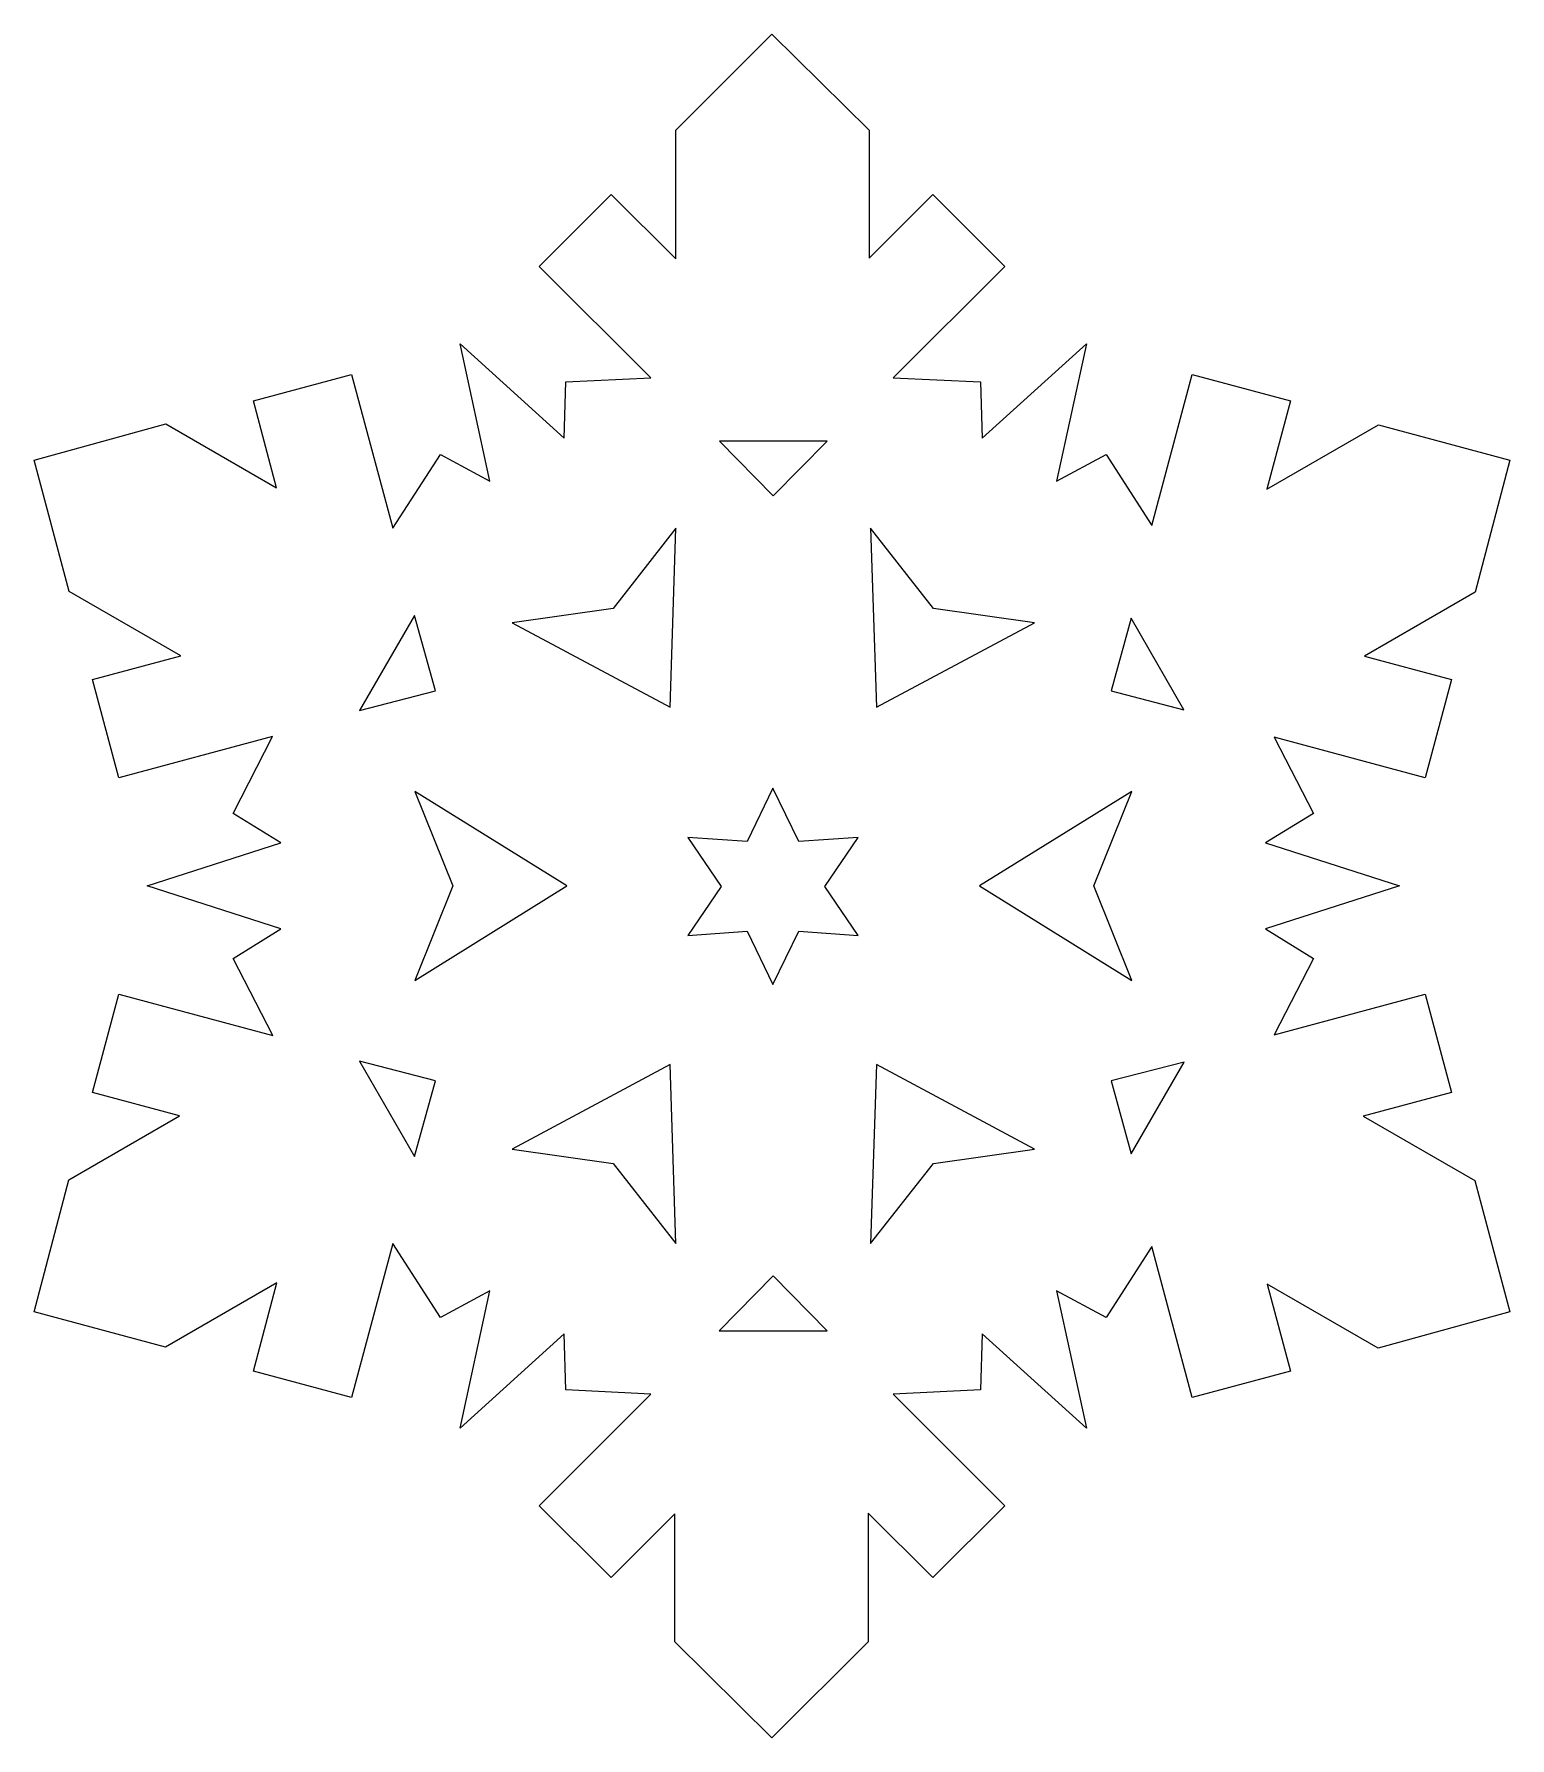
# Model space of a CAD drawing. Header units: centimetres. Extents: x -7.8 to 7.8, y -9 to 9.
import ezdxf

# ---------------------------------------------------------------- set-up
doc = ezdxf.new("R2010")
doc.units = ezdxf.units.CM
doc.header["$MEASUREMENT"] = 0
doc.layers.add('Camada 1', color=7, linetype='Continuous')

msp = doc.modelspace()

# ---------------------------------------------------------------- linework, layer by layer
at = {"layer": 'Camada 1'}
for points, knots in [([(7.8221, -4.51601), (7.8221, -4.51601), (7.44933, -3.1229), (7.44933, -3.1229), (7.44933, -3.1229), (7.44933, -3.1229), (6.26715, -2.44057), (6.26715, -2.44057), (6.26715, -2.44057), (6.26715, -2.44057), (7.20227, -2.18982), (7.20227, -2.18982), (7.20227, -2.18982), (7.20227, -2.18982), (6.92313, -1.14808), (6.92313, -1.14808), (6.92313, -1.14808), (6.92313, -1.14808), (5.32274, -1.57665), (5.32274, -1.57665), (5.32274, -1.57665), (5.32274, -1.57665), (5.73964, -0.76726), (5.73964, -0.76726), (5.73964, -0.76726), (5.73964, -0.76726), (5.23212, -0.455), (5.23212, -0.455), (5.23212, -0.455), (5.23212, -0.455), (6.65063, 0.00069), (6.65063, 0.00069), (6.65063, 0.00069), (6.65063, 0.00069), (5.23212, 0.45638), (5.23212, 0.45638), (5.23212, 0.45638), (5.23212, 0.45638), (5.73964, 0.76864), (5.73964, 0.76864), (5.73964, 0.76864), (5.73964, 0.76864), (5.3234, 1.57668), (5.3234, 1.57668), (5.3234, 1.57668), (5.3234, 1.57668), (6.92315, 1.14808), (6.92315, 1.14808), (6.92315, 1.14808), (6.92315, 1.14808), (7.20231, 2.18985), (7.20231, 2.18985), (7.20231, 2.18985), (7.20231, 2.18985), (6.28092, 2.43692), (6.28092, 2.43692), (6.28092, 2.43692), (6.28092, 2.43692), (7.4544, 3.11425), (7.4544, 3.11425), (7.4544, 3.11425), (7.4544, 3.11425), (7.82214, 4.51607), (7.82214, 4.51607), (7.82214, 4.51607), (7.82214, 4.51607), (6.42935, 4.88982), (6.42935, 4.88982), (6.42935, 4.88982), (6.42935, 4.88982), (5.24685, 4.20682), (5.24685, 4.20682), (5.24685, 4.20682), (5.24685, 4.20682), (5.49762, 5.14223), (5.49762, 5.14223), (5.49762, 5.14223), (5.49762, 5.14223), (4.45553, 5.42205), (4.45553, 5.42205), (4.45553, 5.42205), (4.45553, 5.42205), (4.02693, 3.82098), (4.02693, 3.82098), (4.02693, 3.82098), (4.02693, 3.82098), (3.5415, 4.57621), (3.5415, 4.57621), (3.5415, 4.57621), (3.5415, 4.57621), (3.01728, 4.29271), (3.01728, 4.29271), (3.01728, 4.29271), (3.01728, 4.29271), (3.33221, 5.74869), (3.33221, 5.74869), (3.33221, 5.74869), (3.33221, 5.74869), (2.22826, 4.74841), (2.22826, 4.74841), (2.22826, 4.74841), (2.22826, 4.74841), (2.21119, 5.34417), (2.21119, 5.34417), (2.21119, 5.34417), (2.21119, 5.34417), (1.28613, 5.3883), (1.28613, 5.3883), (1.28613, 5.3883), (1.28613, 5.3883), (2.46731, 6.56945), (2.46731, 6.56945), (2.46731, 6.56945), (2.46731, 6.56945), (1.7047, 7.33232), (1.7047, 7.33232), (1.7047, 7.33232), (1.7047, 7.33232), (1.03004, 6.65766), (1.03004, 6.65766), (1.03004, 6.65766), (1.03004, 6.65766), (1.03004, 8.01267), (1.03004, 8.01267), (1.03004, 8.01267), (1.03004, 8.01267), (-0.00033, 9.032), (-0.00033, 9.032), (-0.00033, 9.032), (-0.00033, 9.032), (-1.02035, 8.01267), (-1.02035, 8.01267), (-1.02035, 8.01267), (-1.02035, 8.01267), (-1.02035, 6.64763), (-1.02035, 6.64763), (-1.02035, 6.64763), (-1.02035, 6.64763), (-1.70504, 7.33232), (-1.70504, 7.33232), (-1.70504, 7.33232), (-1.70504, 7.33232), (-2.46762, 6.56939), (-2.46762, 6.56939), (-2.46762, 6.56939), (-2.46762, 6.56939), (-1.28514, 5.38691), (-1.28514, 5.38691), (-1.28514, 5.38691), (-1.28514, 5.38691), (-2.18546, 5.34413), (-2.18546, 5.34413), (-2.18546, 5.34413), (-2.18546, 5.34413), (-2.20218, 4.74837), (-2.20218, 4.74837), (-2.20218, 4.74837), (-2.20218, 4.74837), (-3.30576, 5.74865), (-3.30576, 5.74865), (-3.30576, 5.74865), (-3.30576, 5.74865), (-2.99083, 4.29233), (-2.99083, 4.29233), (-2.99083, 4.29233), (-2.99083, 4.29233), (-3.51539, 4.57618), (-3.51539, 4.57618), (-3.51539, 4.57618), (-3.51539, 4.57618), (-4.01921, 3.79219), (-4.01921, 3.79219), (-4.01921, 3.79219), (-4.01921, 3.79219), (-4.45617, 5.422), (-4.45617, 5.422), (-4.45617, 5.422), (-4.45617, 5.422), (-5.49791, 5.14218), (-5.49791, 5.14218), (-5.49791, 5.14218), (-5.49791, 5.14218), (-5.25119, 4.22079), (-5.25119, 4.22079), (-5.25119, 4.22079), (-5.25119, 4.22079), (-6.42467, 4.89812), (-6.42467, 4.89812), (-6.42467, 4.89812), (-6.42467, 4.89812), (-7.8221, 4.51599), (-7.8221, 4.51599), (-7.8221, 4.51599), (-7.8221, 4.51599), (-7.44967, 3.1232), (-7.44967, 3.1232), (-7.44967, 3.1232), (-7.44967, 3.1232), (-6.26751, 2.44052), (-6.26751, 2.44052), (-6.26751, 2.44052), (-6.26751, 2.44052), (-7.2026, 2.18977), (-7.2026, 2.18977), (-7.2026, 2.18977), (-7.2026, 2.18977), (-6.92344, 1.14771), (-6.92344, 1.14771), (-6.92344, 1.14771), (-6.92344, 1.14771), (-5.29329, 1.58467), (-5.29329, 1.58467), (-5.29329, 1.58467), (-5.29329, 1.58467), (-5.71321, 0.76859), (-5.71321, 0.76859), (-5.71321, 0.76859), (-5.71321, 0.76859), (-5.20571, 0.45633), (-5.20571, 0.45633), (-5.20571, 0.45633), (-5.20571, 0.45633), (-6.62456, 0.00064), (-6.62456, 0.00064), (-6.62456, 0.00064), (-6.62456, 0.00064), (-5.20571, -0.45505), (-5.20571, -0.45505), (-5.20571, -0.45505), (-5.20571, -0.45505), (-5.71321, -0.76731), (-5.71321, -0.76731), (-5.71321, -0.76731), (-5.71321, -0.76731), (-5.29197, -1.58506), (-5.29197, -1.58506), (-5.29197, -1.58506), (-5.29197, -1.58506), (-6.92347, -1.14844), (-6.92347, -1.14844), (-6.92347, -1.14844), (-6.92347, -1.14844), (-7.20263, -2.18984), (-7.20263, -2.18984), (-7.20263, -2.18984), (-7.20263, -2.18984), (-6.2809, -2.43688), (-6.2809, -2.43688), (-6.2809, -2.43688), (-6.2809, -2.43688), (-7.45438, -3.11456), (-7.45438, -3.11456), (-7.45438, -3.11456), (-7.45438, -3.11456), (-7.8221, -4.51601), (-7.8221, -4.51601), (-7.8221, -4.51601), (-7.8221, -4.51601), (-6.42931, -4.89013), (-6.42931, -4.89013), (-6.42931, -4.89013), (-6.42931, -4.89013), (-5.24715, -4.20743), (-5.24715, -4.20743), (-5.24715, -4.20743), (-5.24715, -4.20743), (-5.4979, -5.14255), (-5.4979, -5.14255), (-5.4979, -5.14255), (-5.4979, -5.14255), (-4.45616, -5.42171), (-4.45616, -5.42171), (-4.45616, -5.42171), (-4.45616, -5.42171), (-4.01888, -3.79156), (-4.01888, -3.79156), (-4.01888, -3.79156), (-4.01888, -3.79156), (-3.5154, -4.57454), (-3.5154, -4.57454), (-3.5154, -4.57454), (-3.5154, -4.57454), (-2.99084, -4.29138), (-2.99084, -4.29138), (-2.99084, -4.29138), (-2.99084, -4.29138), (-3.30543, -5.74767), (-3.30543, -5.74767), (-3.30543, -5.74767), (-3.30543, -5.74767), (-2.20185, -4.74707), (-2.20185, -4.74707), (-2.20185, -4.74707), (-2.20185, -4.74707), (-2.18547, -5.34249), (-2.18547, -5.34249), (-2.18547, -5.34249), (-2.18547, -5.34249), (-1.28348, -5.38596), (-1.28348, -5.38596), (-1.28348, -5.38596), (-1.28348, -5.38596), (-2.46765, -6.56979), (-2.46765, -6.56979), (-2.46765, -6.56979), (-2.46765, -6.56979), (-1.70472, -7.33272), (-1.70472, -7.33272), (-1.70472, -7.33272), (-1.70472, -7.33272), (-1.03006, -6.65806), (-1.03006, -6.65806), (-1.03006, -6.65806), (-1.03006, -6.65806), (-1.03006, -8.01307), (-1.03006, -8.01307), (-1.03006, -8.01307), (-1.03006, -8.01307), (-0.00035, -9.03209), (-0.00035, -9.03209), (-0.00035, -9.03209), (-0.00035, -9.03209), (1.01999, -8.01307), (1.01999, -8.01307), (1.01999, -8.01307), (1.01999, -8.01307), (1.01999, -6.64803), (1.01999, -6.64803), (1.01999, -6.64803), (1.01999, -6.64803), (1.70468, -7.33272), (1.70468, -7.33272), (1.70468, -7.33272), (1.70468, -7.33272), (2.46761, -6.56979), (2.46761, -6.56979), (2.46761, -6.56979), (2.46761, -6.56979), (1.28442, -5.38697), (1.28442, -5.38697), (1.28442, -5.38697), (1.28442, -5.38697), (2.21149, -5.34249), (2.21149, -5.34249), (2.21149, -5.34249), (2.21149, -5.34249), (2.22821, -4.74707), (2.22821, -4.74707), (2.22821, -4.74707), (2.22821, -4.74707), (3.33216, -5.74767), (3.33216, -5.74767), (3.33216, -5.74767), (3.33216, -5.74767), (3.01723, -4.29138), (3.01723, -4.29138), (3.01723, -4.29138), (3.01723, -4.29138), (3.54145, -4.57454), (3.54145, -4.57454), (3.54145, -4.57454), (3.54145, -4.57454), (4.02688, -3.82032), (4.02688, -3.82032), (4.02688, -3.82032), (4.02688, -3.82032), (4.45548, -5.42171), (4.45548, -5.42171), (4.45548, -5.42171), (4.45548, -5.42171), (5.49757, -5.14255), (5.49757, -5.14255), (5.49757, -5.14255), (5.49757, -5.14255), (5.2505, -4.22082), (5.2505, -4.22082), (5.2505, -4.22082), (5.2505, -4.22082), (6.42398, -4.89847), (6.42398, -4.89847), (6.42398, -4.89847), (6.42398, -4.89847), (7.8221, -4.51601), (7.8221, -4.51601)], [0, 0, 0, 0, 0.01030928, 0.01030928, 0.01030928, 0.01030928, 0.02061856, 0.02061856, 0.02061856, 0.02061856, 0.03092784, 0.03092784, 0.03092784, 0.03092784, 0.04123711, 0.04123711, 0.04123711, 0.04123711, 0.05154639, 0.05154639, 0.05154639, 0.05154639, 0.06185567, 0.06185567, 0.06185567, 0.06185567, 0.07216495, 0.07216495, 0.07216495, 0.07216495, 0.08247423, 0.08247423, 0.08247423, 0.08247423, 0.09278351, 0.09278351, 0.09278351, 0.09278351, 0.10309278, 0.10309278, 0.10309278, 0.10309278, 0.11340206, 0.11340206, 0.11340206, 0.11340206, 0.12371134, 0.12371134, 0.12371134, 0.12371134, 0.13402062, 0.13402062, 0.13402062, 0.13402062, 0.1443299, 0.1443299, 0.1443299, 0.1443299, 0.15463918, 0.15463918, 0.15463918, 0.15463918, 0.16494845, 0.16494845, 0.16494845, 0.16494845, 0.17525773, 0.17525773, 0.17525773, 0.17525773, 0.18556701, 0.18556701, 0.18556701, 0.18556701, 0.19587629, 0.19587629, 0.19587629, 0.19587629, 0.20618557, 0.20618557, 0.20618557, 0.20618557, 0.21649485, 0.21649485, 0.21649485, 0.21649485, 0.22680412, 0.22680412, 0.22680412, 0.22680412, 0.2371134, 0.2371134, 0.2371134, 0.2371134, 0.24742268, 0.24742268, 0.24742268, 0.24742268, 0.25773196, 0.25773196, 0.25773196, 0.25773196, 0.26804124, 0.26804124, 0.26804124, 0.26804124, 0.27835052, 0.27835052, 0.27835052, 0.27835052, 0.28865979, 0.28865979, 0.28865979, 0.28865979, 0.29896907, 0.29896907, 0.29896907, 0.29896907, 0.30927835, 0.30927835, 0.30927835, 0.30927835, 0.31958763, 0.31958763, 0.31958763, 0.31958763, 0.32989691, 0.32989691, 0.32989691, 0.32989691, 0.34020619, 0.34020619, 0.34020619, 0.34020619, 0.35051546, 0.35051546, 0.35051546, 0.35051546, 0.36082474, 0.36082474, 0.36082474, 0.36082474, 0.37113402, 0.37113402, 0.37113402, 0.37113402, 0.3814433, 0.3814433, 0.3814433, 0.3814433, 0.39175258, 0.39175258, 0.39175258, 0.39175258, 0.40206186, 0.40206186, 0.40206186, 0.40206186, 0.41237113, 0.41237113, 0.41237113, 0.41237113, 0.42268041, 0.42268041, 0.42268041, 0.42268041, 0.43298969, 0.43298969, 0.43298969, 0.43298969, 0.44329897, 0.44329897, 0.44329897, 0.44329897, 0.45360825, 0.45360825, 0.45360825, 0.45360825, 0.46391753, 0.46391753, 0.46391753, 0.46391753, 0.4742268, 0.4742268, 0.4742268, 0.4742268, 0.48453608, 0.48453608, 0.48453608, 0.48453608, 0.49484536, 0.49484536, 0.49484536, 0.49484536, 0.50515464, 0.50515464, 0.50515464, 0.50515464, 0.51546392, 0.51546392, 0.51546392, 0.51546392, 0.5257732, 0.5257732, 0.5257732, 0.5257732, 0.53608247, 0.53608247, 0.53608247, 0.53608247, 0.54639175, 0.54639175, 0.54639175, 0.54639175, 0.55670103, 0.55670103, 0.55670103, 0.55670103, 0.56701031, 0.56701031, 0.56701031, 0.56701031, 0.57731959, 0.57731959, 0.57731959, 0.57731959, 0.58762887, 0.58762887, 0.58762887, 0.58762887, 0.59793814, 0.59793814, 0.59793814, 0.59793814, 0.60824742, 0.60824742, 0.60824742, 0.60824742, 0.6185567, 0.6185567, 0.6185567, 0.6185567, 0.62886598, 0.62886598, 0.62886598, 0.62886598, 0.63917526, 0.63917526, 0.63917526, 0.63917526, 0.64948454, 0.64948454, 0.64948454, 0.64948454, 0.65979381, 0.65979381, 0.65979381, 0.65979381, 0.67010309, 0.67010309, 0.67010309, 0.67010309, 0.68041237, 0.68041237, 0.68041237, 0.68041237, 0.69072165, 0.69072165, 0.69072165, 0.69072165, 0.70103093, 0.70103093, 0.70103093, 0.70103093, 0.71134021, 0.71134021, 0.71134021, 0.71134021, 0.72164948, 0.72164948, 0.72164948, 0.72164948, 0.73195876, 0.73195876, 0.73195876, 0.73195876, 0.74226804, 0.74226804, 0.74226804, 0.74226804, 0.75257732, 0.75257732, 0.75257732, 0.75257732, 0.7628866, 0.7628866, 0.7628866, 0.7628866, 0.77319588, 0.77319588, 0.77319588, 0.77319588, 0.78350515, 0.78350515, 0.78350515, 0.78350515, 0.79381443, 0.79381443, 0.79381443, 0.79381443, 0.80412371, 0.80412371, 0.80412371, 0.80412371, 0.81443299, 0.81443299, 0.81443299, 0.81443299, 0.82474227, 0.82474227, 0.82474227, 0.82474227, 0.83505155, 0.83505155, 0.83505155, 0.83505155, 0.84536082, 0.84536082, 0.84536082, 0.84536082, 0.8556701, 0.8556701, 0.8556701, 0.8556701, 0.86597938, 0.86597938, 0.86597938, 0.86597938, 0.87628866, 0.87628866, 0.87628866, 0.87628866, 0.88659794, 0.88659794, 0.88659794, 0.88659794, 0.89690722, 0.89690722, 0.89690722, 0.89690722, 0.90721649, 0.90721649, 0.90721649, 0.90721649, 0.91752577, 0.91752577, 0.91752577, 0.91752577, 0.92783505, 0.92783505, 0.92783505, 0.92783505, 0.93814433, 0.93814433, 0.93814433, 0.93814433, 0.94845361, 0.94845361, 0.94845361, 0.94845361, 0.95876289, 0.95876289, 0.95876289, 0.95876289, 0.96907216, 0.96907216, 0.96907216, 0.96907216, 0.97938144, 0.97938144, 0.97938144, 0.97938144, 1, 1, 1, 1]), ([(0.58405, 4.71659), (0.58405, 4.71659), (0.01303, 4.13519), (0.01303, 4.13519), (0.01303, 4.13519), (0.01303, 4.13519), (-0.55797, 4.71659), (-0.55797, 4.71659), (-0.55797, 4.71659), (-0.55797, 4.71659), (0.58405, 4.71659), (0.58405, 4.71659)], [0, 0, 0, 0, 0.25, 0.25, 0.25, 0.25, 0.5, 0.5, 0.5, 0.5, 1, 1, 1, 1]), ([(-1.68533, 2.94235), (-1.68533, 2.94235), (-1.01935, 3.79288), (-1.01935, 3.79288), (-1.01935, 3.79288), (-1.01935, 3.79288), (-1.0802, 1.89426), (-1.0802, 1.89426), (-1.0802, 1.89426), (-1.0802, 1.89426), (-2.75514, 2.79125), (-2.75514, 2.79125), (-2.75514, 2.79125), (-2.75514, 2.79125), (-1.68533, 2.94235), (-1.68533, 2.94235)], [0, 0, 0, 0, 0.2, 0.2, 0.2, 0.2, 0.4, 0.4, 0.4, 0.4, 0.6, 0.6, 0.6, 0.6, 1, 1, 1, 1]), ([(2.78121, 2.79122), (2.78121, 2.79122), (1.10627, 1.89423), (1.10627, 1.89423), (1.10627, 1.89423), (1.10627, 1.89423), (1.04542, 3.79285), (1.04542, 3.79285), (1.04542, 3.79285), (1.04542, 3.79285), (1.7114, 2.94232), (1.7114, 2.94232), (1.7114, 2.94232), (1.7114, 2.94232), (2.78121, 2.79122), (2.78121, 2.79122)], [0, 0, 0, 0, 0.2, 0.2, 0.2, 0.2, 0.4, 0.4, 0.4, 0.4, 0.6, 0.6, 0.6, 0.6, 1, 1, 1, 1]), ([(-3.56752, 2.06777), (-3.56752, 2.06777), (-4.37257, 1.86012), (-4.37257, 1.86012), (-4.37257, 1.86012), (-4.37257, 1.86012), (-3.78951, 2.86945), (-3.78951, 2.86945), (-3.78951, 2.86945), (-3.78951, 2.86945), (-3.56752, 2.06777), (-3.56752, 2.06777)], [0, 0, 0, 0, 0.25, 0.25, 0.25, 0.25, 0.5, 0.5, 0.5, 0.5, 1, 1, 1, 1]), ([(3.80758, 2.83837), (3.80758, 2.83837), (4.36723, 1.86783), (4.36723, 1.86783), (4.36723, 1.86783), (4.36723, 1.86783), (3.59393, 2.06778), (3.59393, 2.06778), (3.59393, 2.06778), (3.59393, 2.06778), (3.80758, 2.83837), (3.80758, 2.83837)], [0, 0, 0, 0, 0.25, 0.25, 0.25, 0.25, 0.5, 0.5, 0.5, 0.5, 1, 1, 1, 1]), ([(-3.78718, -1.00129), (-3.78718, -1.00129), (-3.38366, 0.00066), (-3.38366, 0.00066), (-3.38366, 0.00066), (-3.38366, 0.00066), (-3.78718, 1.00261), (-3.78718, 1.00261), (-3.78718, 1.00261), (-3.78718, 1.00261), (-2.17341, 0.00066), (-2.17341, 0.00066), (-2.17341, 0.00066), (-2.17341, 0.00066), (-3.78718, -1.00129), (-3.78718, -1.00129)], [0, 0, 0, 0, 0.2, 0.2, 0.2, 0.2, 0.4, 0.4, 0.4, 0.4, 0.6, 0.6, 0.6, 0.6, 1, 1, 1, 1]), ([(-0.89063, 0.51586), (-0.89063, 0.51586), (-0.26444, 0.47173), (-0.26444, 0.47173), (-0.26444, 0.47173), (-0.26444, 0.47173), (0.01038, 1.03606), (0.01038, 1.03606), (0.01038, 1.03606), (0.01038, 1.03606), (0.2852, 0.47173), (0.2852, 0.47173), (0.2852, 0.47173), (0.2852, 0.47173), (0.91171, 0.51586), (0.91171, 0.51586), (0.91171, 0.51586), (0.91171, 0.51586), (0.56003, -0.00434), (0.56003, -0.00434), (0.56003, -0.00434), (0.56003, -0.00434), (0.91171, -0.52488), (0.91171, -0.52488), (0.91171, -0.52488), (0.91171, -0.52488), (0.2852, -0.48009), (0.2852, -0.48009), (0.2852, -0.48009), (0.2852, -0.48009), (0.01038, -1.04508), (0.01038, -1.04508), (0.01038, -1.04508), (0.01038, -1.04508), (-0.26444, -0.48009), (-0.26444, -0.48009), (-0.26444, -0.48009), (-0.26444, -0.48009), (-0.89063, -0.52488), (-0.89063, -0.52488), (-0.89063, -0.52488), (-0.89063, -0.52488), (-0.53926, -0.00434), (-0.53926, -0.00434), (-0.53926, -0.00434), (-0.53926, -0.00434), (-0.89063, 0.51586), (-0.89063, 0.51586)], [0, 0, 0, 0, 0.07692308, 0.07692308, 0.07692308, 0.07692308, 0.15384615, 0.15384615, 0.15384615, 0.15384615, 0.23076923, 0.23076923, 0.23076923, 0.23076923, 0.30769231, 0.30769231, 0.30769231, 0.30769231, 0.38461538, 0.38461538, 0.38461538, 0.38461538, 0.46153846, 0.46153846, 0.46153846, 0.46153846, 0.53846154, 0.53846154, 0.53846154, 0.53846154, 0.61538462, 0.61538462, 0.61538462, 0.61538462, 0.69230769, 0.69230769, 0.69230769, 0.69230769, 0.76923077, 0.76923077, 0.76923077, 0.76923077, 0.84615385, 0.84615385, 0.84615385, 0.84615385, 1, 1, 1, 1]), ([(2.19949, 0.00066), (2.19949, 0.00066), (3.81361, 1.00261), (3.81361, 1.00261), (3.81361, 1.00261), (3.81361, 1.00261), (3.41009, 0.00066), (3.41009, 0.00066), (3.41009, 0.00066), (3.41009, 0.00066), (3.81361, -1.00129), (3.81361, -1.00129), (3.81361, -1.00129), (3.81361, -1.00129), (2.19949, 0.00066), (2.19949, 0.00066)], [0, 0, 0, 0, 0.2, 0.2, 0.2, 0.2, 0.4, 0.4, 0.4, 0.4, 0.6, 0.6, 0.6, 0.6, 1, 1, 1, 1]), ([(-3.7902, -2.86882), (-3.7902, -2.86882), (-4.37358, -1.85816), (-4.37358, -1.85816), (-4.37358, -1.85816), (-4.37358, -1.85816), (-3.56753, -2.06644), (-3.56753, -2.06644), (-3.56753, -2.06644), (-3.56753, -2.06644), (-3.7902, -2.86882), (-3.7902, -2.86882)], [0, 0, 0, 0, 0.25, 0.25, 0.25, 0.25, 0.5, 0.5, 0.5, 0.5, 1, 1, 1, 1]), ([(-2.75515, -2.78958), (-2.75515, -2.78958), (-1.08021, -1.89293), (-1.08021, -1.89293), (-1.08021, -1.89293), (-1.08021, -1.89293), (-1.01936, -3.79153), (-1.01936, -3.79153), (-1.01936, -3.79153), (-1.01936, -3.79153), (-1.68534, -2.94134), (-1.68534, -2.94134), (-1.68534, -2.94134), (-1.68534, -2.94134), (-2.75515, -2.78958), (-2.75515, -2.78958)], [0, 0, 0, 0, 0.2, 0.2, 0.2, 0.2, 0.4, 0.4, 0.4, 0.4, 0.6, 0.6, 0.6, 0.6, 1, 1, 1, 1]), ([(1.71139, -2.94135), (1.71139, -2.94135), (1.04541, -3.79154), (1.04541, -3.79154), (1.04541, -3.79154), (1.04541, -3.79154), (1.10626, -1.89294), (1.10626, -1.89294), (1.10626, -1.89294), (1.10626, -1.89294), (2.7812, -2.78959), (2.7812, -2.78959), (2.7812, -2.78959), (2.7812, -2.78959), (1.71139, -2.94135), (1.71139, -2.94135)], [0, 0, 0, 0, 0.2, 0.2, 0.2, 0.2, 0.4, 0.4, 0.4, 0.4, 0.6, 0.6, 0.6, 0.6, 1, 1, 1, 1]), ([(3.59395, -2.06645), (3.59395, -2.06645), (4.36857, -1.86653), (4.36857, -1.86653), (4.36857, -1.86653), (4.36857, -1.86653), (3.80792, -2.83805), (3.80792, -2.83805), (3.80792, -2.83805), (3.80792, -2.83805), (3.59395, -2.06645), (3.59395, -2.06645)], [0, 0, 0, 0, 0.25, 0.25, 0.25, 0.25, 0.5, 0.5, 0.5, 0.5, 1, 1, 1, 1]), ([(-0.55932, -4.71662), (-0.55932, -4.71662), (0.01303, -4.13356), (0.01303, -4.13356), (0.01303, -4.13356), (0.01303, -4.13356), (0.58575, -4.71662), (0.58575, -4.71662), (0.58575, -4.71662), (0.58575, -4.71662), (-0.55932, -4.71662), (-0.55932, -4.71662)], [0, 0, 0, 0, 0.25, 0.25, 0.25, 0.25, 0.5, 0.5, 0.5, 0.5, 1, 1, 1, 1])]:
    msp.add_open_spline(points, degree=3, knots=knots, dxfattribs=at)

doc.saveas('drawing.dxf')
